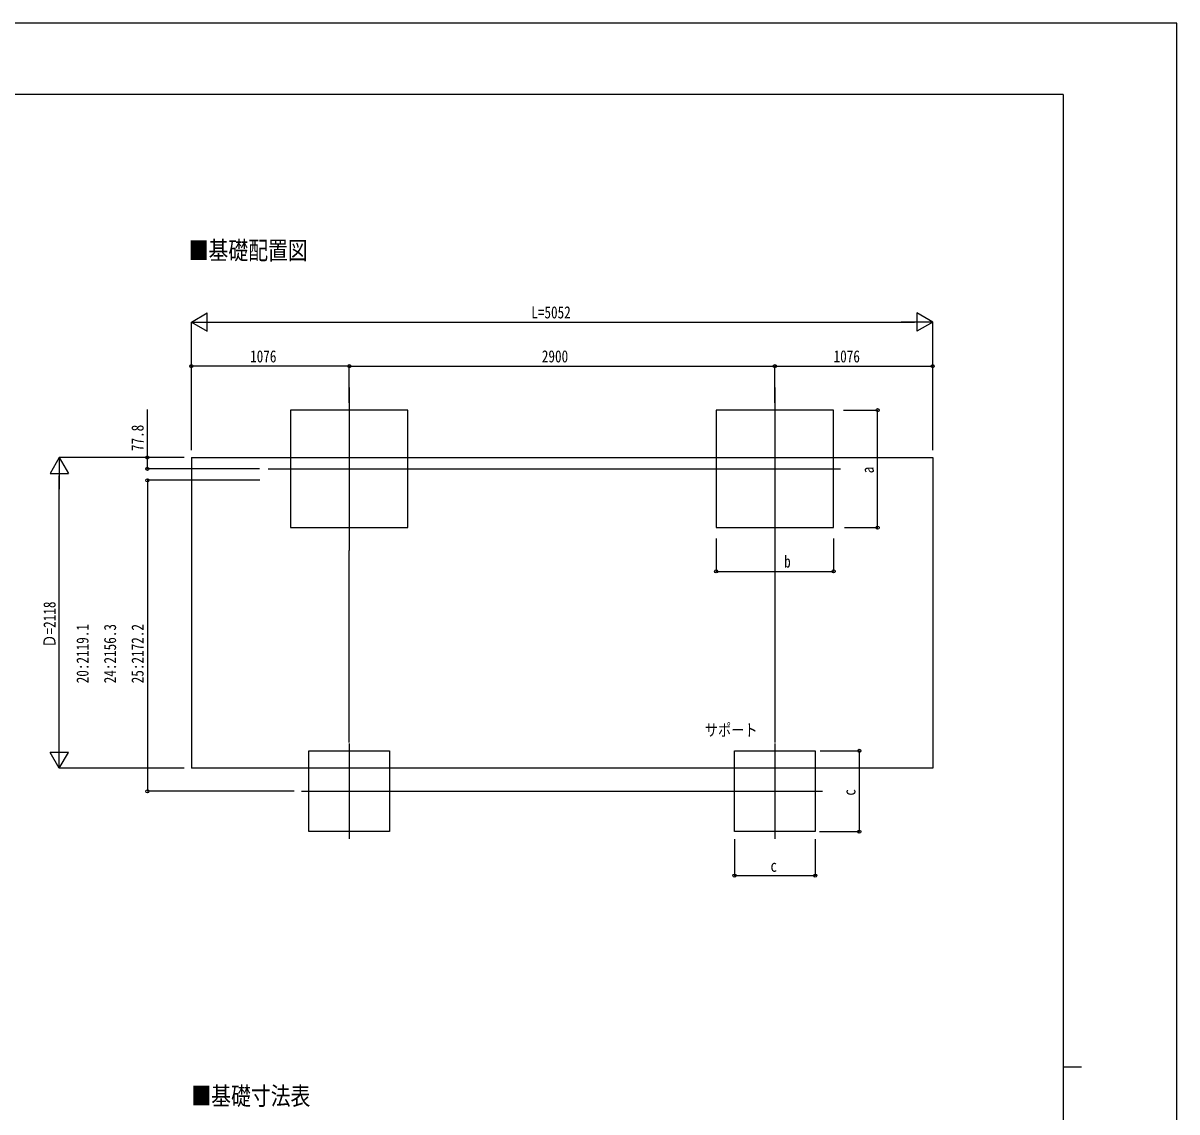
# Model space of a CAD drawing. Units: millimetres, scale not verified. Extents: x -10512 to 10512, y -7425 to 7425.
# Drawn here: x 2650 to 10512, y 4 to 7425 of the extents above; entities that cross this region are included whole.
import ezdxf
from ezdxf.enums import TextEntityAlignment as Align

# ---------------------------------------------------------------- set-up
doc = ezdxf.new("R2010")
doc.units = ezdxf.units.MM
doc.header["$LTSCALE"] = 30
for name, color, linetype in [('0-2_USER1', 3, 'Continuous'), ('0-3_YKK_12', 2, 'Continuous'), ('0-5_YKK_A1', 4, 'Continuous'), ('0-6_YKK_D', 6, 'Continuous'), ('0-7_YKK_ZWAK', 7, 'Continuous')]:
    doc.layers.add(name, color=color, linetype=linetype)
doc.styles.add('ＭＳ ゴシック', font='')
doc.styles.get('ＭＳ ゴシック').set_extended_font_data('MS Gothic')

msp = doc.modelspace()

# ---------------------------------------------------------------- linework, layer by layer
at = {"layer": '0-3_YKK_12'}
for p, q in [((4872.82, 4941.76), (4872.82, 3831.59)), ((7772.82, 4941.96), (7772.82, 3831.79)), ((4319.86, 4386.68), (8218.96, 4386.68)), ((4872.82, 2514.83), (4872.82, 1864.83)), ((7772.82, 2514.83), (7772.82, 1864.83)), ((4547.82, 2189.83), (5197.82, 2189.83)), ((7447.82, 2189.83), (8097.82, 2189.83))]:
    msp.add_line(p, q, dxfattribs=at)
at = {"layer": '0-5_YKK_A1'}
for p, q in [((3796.82, 4464.48), (8848.82, 4464.48)), ((3796.82, 4464.48), (3796.82, 2346.14)), ((8848.82, 4464.48), (8848.82, 2346.14)), ((8848.82, 2346.14), (3796.82, 2346.14))]:
    msp.add_line(p, q, dxfattribs=at)
for points in [[(4472.82, 3986.68), (5272.82, 3986.68), (5272.82, 4786.68), (4472.82, 4786.68)], [(7372.82, 3986.68), (8172.82, 3986.68), (8172.82, 4786.68), (7372.82, 4786.68)], [(4597.82, 2464.83), (5147.82, 2464.83), (5147.82, 1914.83), (4597.82, 1914.83)], [(7497.82, 2464.83), (8047.82, 2464.83), (8047.82, 1914.83), (7497.82, 1914.83)]]:
    msp.add_lwpolyline(points, close=True, dxfattribs=at)
at = {"layer": '0-6_YKK_D'}
for p, q in [((3796.82, 5386.68), (3905.07, 5449.18)), ((3905.07, 5324.18), (3905.07, 5449.18)), ((8848.82, 5386.68), (8740.57, 5449.18)), ((8740.57, 5449.18), (8740.57, 5324.18)), ((3796.82, 4514.68), (3796.82, 5387.68)), ((3796.82, 5386.68), (3905.07, 5324.18)), ((3796.82, 5386.68), (4013.33, 5386.68)), ((3921.82, 5386.68), (8723.82, 5386.68)), ((8848.82, 5386.68), (8632.31, 5386.68)), ((8848.82, 5386.68), (8740.57, 5324.18)), ((8848.82, 4514.68), (8848.82, 5387.68)), ((3796.82, 4836.88), (3796.82, 5087.68)), ((4872.82, 5086.68), (3796.82, 5086.68)), ((4872.82, 4836.88), (4872.82, 5087.68)), ((4872.82, 4836.88), (4872.82, 5087.68)), ((4872.82, 5086.68), (7772.82, 5086.68)), ((7772.82, 4836.88), (7772.82, 5087.68)), ((7772.82, 4836.88), (7772.82, 5087.68)), ((7772.82, 5086.68), (8848.82, 5086.68)), ((8848.82, 4836.88), (8848.82, 5087.68)), ((8239.98, 4786.68), (8473.82, 4786.68)), ((8472.82, 3986.68), (8472.82, 4786.68)), ((2896.82, 4464.48), (2834.32, 4356.23)), ((3746.82, 4464.48), (2895.82, 4464.48)), ((2896.82, 4464.48), (2959.32, 4356.23)), ((2896.82, 4464.48), (2896.82, 4247.97)), ((3746.82, 4464.48), (3495.82, 4464.48)), ((2834.32, 4356.23), (2959.32, 4356.23)), ((2896.82, 2471.14), (2896.82, 4339.48)), ((4261.38, 4386.68), (3495.82, 4386.68)), ((4262.38, 4308.93), (3495.82, 4308.93)), ((3496.82, 4308.93), (3496.82, 2189.83)), ((8247.82, 3986.68), (8473.82, 3986.68)), ((7372.82, 3912.48), (7372.82, 3687.35)), ((8172.82, 3912.66), (8172.82, 3687.35)), ((4872.82, 2522.11), (4872.82, 3831.29)), ((7772.82, 3831.29), (7772.82, 2522.11)), ((7372.82, 3688.35), (8172.82, 3688.35)), ((2896.82, 2346.14), (2896.82, 2562.64)), ((2896.82, 2346.14), (2834.32, 2454.39)), ((2959.32, 2454.39), (2834.32, 2454.39)), ((2896.82, 2346.14), (2959.32, 2454.39)), ((8081.85, 2464.83), (8348.82, 2464.83)), ((8347.82, 2464.83), (8347.82, 1914.83)), ((3746.82, 2346.14), (2895.82, 2346.14)), ((4496.82, 2189.83), (3495.82, 2189.83)), ((5198.32, 2189.83), (7447.32, 2189.83)), ((8077.28, 1914.83), (8348.82, 1914.83)), ((7497.82, 1863.83), (7497.82, 1613.83)), ((8047.82, 1863.83), (8047.82, 1613.83)), ((7497.82, 1614.83), (8047.82, 1614.83))]:
    msp.add_line(p, q, dxfattribs=at)
msp.add_lwpolyline([(3496.82, 4386.68), (3496.82, 4464.48), (3496.82, 4790.98)], dxfattribs=at)
for centre in [(3796.82, 5086.68), (4872.82, 5086.68), (4872.82, 5086.68), (7772.82, 5086.68), (7772.82, 5086.68), (8848.82, 5086.68), (8472.82, 4786.68), (3496.82, 4464.48), (3496.82, 4386.68), (3496.82, 4308.93), (8472.82, 3986.68), (7372.82, 3688.35), (8172.82, 3688.35), (8347.82, 2464.83), (3496.82, 2189.83), (8347.82, 1914.83), (7497.82, 1614.83), (8047.82, 1614.83)]:
    msp.add_circle(centre, 10.62, dxfattribs=at)
at = {"layer": '0-7_YKK_ZWAK'}
for p, q in [((9737.55, 6937.5), (-9762.45, 6937.5)), ((9737.55, 6937.5), (9737.55, -6312.5)), ((9737.55, 312.5), (9862.55, 312.5))]:
    msp.add_line(p, q, dxfattribs=at)
msp.add_lwpolyline([(-10512.5, -7425), (10512.5, -7425), (10512.5, 7425), (-10512.5, 7425)], close=True, dxfattribs=at)

# ---------------------------------------------------------------- texts
at = {"layer": '0-2_USER1', "style": 'ＭＳ ゴシック', "width": 0.8}
for s, height, p in [('■基礎配置図', 123.8, (3778.82, 5776.61)), ('サポート', 82.48, (7295.09, 2541.12)), ('■基礎寸法表', 123.8, (3797, 14.36))]:
    msp.add_text(s, height=height, dxfattribs=at).set_placement(p, align=Align.BOTTOM_LEFT)
at = {"layer": '0-6_YKK_D', "style": 'ＭＳ ゴシック', "width": 0.8}
for s, p in [('L=5052', (6112.82, 5387.68)), ('1076', (4196.82, 5087.68)), ('2900', (6184.82, 5087.68)), ('1076', (8172.82, 5087.68)), ('b', (7836.17, 3689.35)), ('c', (7742.82, 1615.83))]:
    msp.add_text(s, height=82.48, dxfattribs=at).set_placement(p, align=Align.BOTTOM_LEFT)
for s, p in [('77.8', (3495.82, 4507.98)), ('a', (8471.82, 4356.68)), ('Ｄ=2118', (2895.82, 3168.31)), ('20:2119.1', (3120.82, 2925.38)), ('24:2156.3', (3308.32, 2925.38)), ('25:2172.2', (3495.82, 2925.38)), ('c', (8346.82, 2159.83))]:
    msp.add_text(s, height=82.48, rotation=90, dxfattribs=at).set_placement(p, align=Align.BOTTOM_LEFT)

doc.saveas('drawing.dxf')
